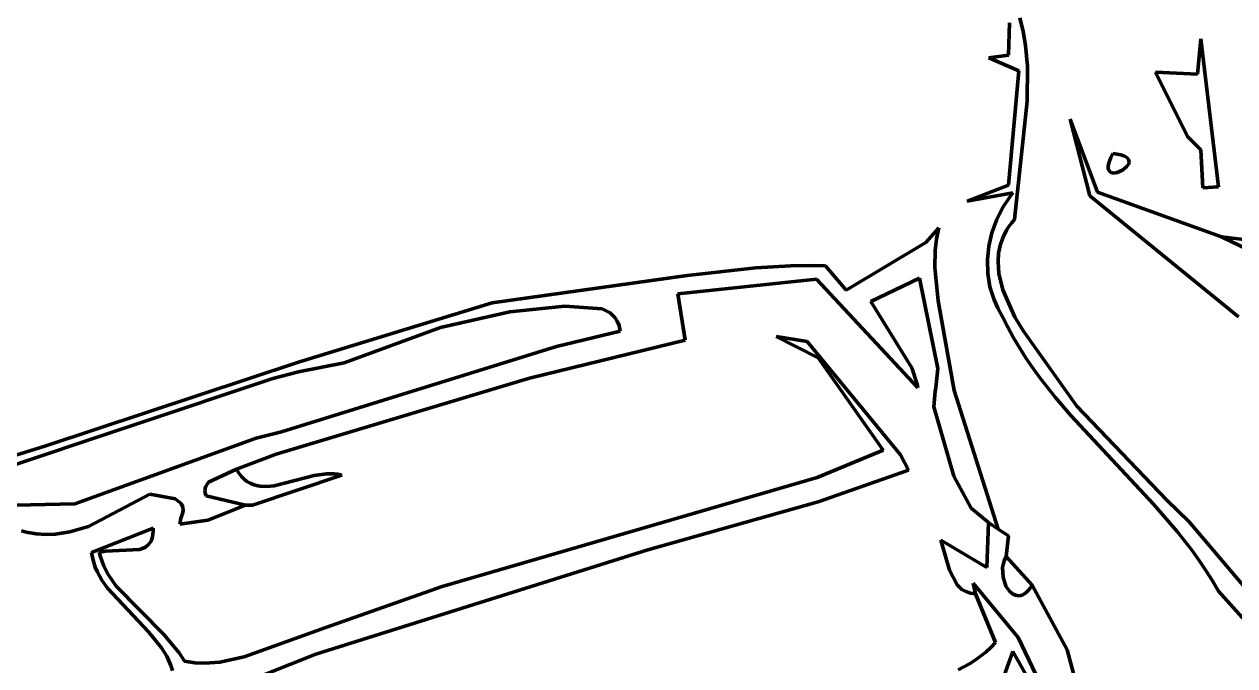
# Model space of a CAD drawing. Header units: millimetres. Extents: x 0 to 8.5, y 0 to 13.2.
# Drawn here: x 1.895 to 3.095, y 6.752 to 7.388 of the extents above; entities that cross this region are included whole.
import ezdxf

# ---------------------------------------------------------------- set-up
doc = ezdxf.new("R2010")
doc.units = ezdxf.units.MM
for name, color, linetype, lineweight in [('color#060606ff', 7, 'CONTINUOUS', 100), ('color#5c5c5cff', 7, 'CONTINUOUS', 100), ('color#aeaeaeff', 7, 'CONTINUOUS', 100), ('color#ffffffff', 7, 'CONTINUOUS', 100)]:
    doc.layers.add(name, color=color, linetype=linetype, lineweight=lineweight)

msp = doc.modelspace()

# ---------------------------------------------------------------- linework, layer by layer
at = {"layer": 'color#060606ff'}
for p, q in [((2.8823, 7.3946), (2.8855, 7.3808)), ((2.8711, 7.3576), (2.8718, 7.3894)), ((2.8855, 7.3808), (2.8878, 7.3671)), ((3.0585, 7.3386), (3.0615, 7.3738)), ((3.0615, 7.3738), (3.0792, 7.2268)), ((2.8878, 7.3671), (2.8897, 7.3464)), ((2.8516, 7.3548), (2.8711, 7.3576)), ((2.8812, 7.3419), (2.8516, 7.3548)), ((2.8897, 7.3464), (2.8895, 7.3119)), ((2.8711, 7.2285), (2.8812, 7.3419)), ((3.0485, 7.2768), (3.0168, 7.3405)), ((3.0168, 7.3405), (3.0585, 7.3386)), ((2.8895, 7.3119), (2.8769, 7.1944)), ((2.9515, 7.2179), (2.9321, 7.2939)), ((2.9321, 7.2939), (2.9591, 7.2217)), ((3.0617, 7.2636), (3.0485, 7.2768)), ((3.0638, 7.226), (3.0617, 7.2636)), ((2.83, 7.2127), (2.8711, 7.2285)), ((3.0792, 7.2268), (3.0638, 7.226)), ((2.8754, 7.2209), (2.83, 7.2127)), ((2.865, 7.2061), (2.8725, 7.2173)), ((2.8725, 7.2173), (2.8754, 7.2209)), ((3.0989, 7.0981), (2.9515, 7.2179)), ((2.9591, 7.2217), (3.082, 7.1772)), ((2.8589, 7.194), (2.865, 7.2061)), ((2.8544, 7.1812), (2.8589, 7.194)), ((2.8739, 7.191), (2.8712, 7.1875)), ((2.8769, 7.1944), (2.8739, 7.191)), ((2.7889, 7.1719), (2.802, 7.1864)), ((2.802, 7.1864), (2.7996, 7.175)), ((2.8514, 7.168), (2.8544, 7.1812)), ((2.8689, 7.1839), (2.8652, 7.1765)), ((2.8712, 7.1875), (2.8689, 7.1839)), ((2.7101, 7.1246), (2.7889, 7.1719)), ((2.7996, 7.175), (2.7982, 7.1638)), ((2.8501, 7.1545), (2.8514, 7.168)), ((2.8626, 7.1688), (2.8611, 7.161)), ((2.8652, 7.1765), (2.8626, 7.1688)), ((3.082, 7.1772), (3.166, 7.1371)), ((2.7982, 7.1638), (2.7978, 7.147)), ((2.8505, 7.1411), (2.8501, 7.1545)), ((2.8611, 7.161), (2.8606, 7.153)), ((2.5522, 7.139), (2.6205, 7.1467)), ((2.6205, 7.1467), (2.6549, 7.1486)), ((2.6549, 7.1486), (2.6779, 7.1488)), ((2.6779, 7.1488), (2.6894, 7.1486)), ((2.6894, 7.1486), (2.7101, 7.1246)), ((2.7978, 7.147), (2.8013, 7.1138)), ((2.8606, 7.153), (2.8615, 7.1409)), ((2.359, 7.112), (2.5522, 7.139)), ((2.6806, 7.1354), (2.5431, 7.121)), ((2.781, 7.0278), (2.6806, 7.1354)), ((2.7827, 7.1365), (2.7345, 7.1131)), ((2.8009, 7.0468), (2.7827, 7.1365)), ((2.8526, 7.1278), (2.8505, 7.1411)), ((2.8615, 7.1409), (2.8653, 7.1248)), ((2.5431, 7.121), (2.5504, 7.075)), ((2.8566, 7.1149), (2.8526, 7.1278)), ((2.8653, 7.1248), (2.8773, 7.0978)), ((2.168, 7.0534), (2.359, 7.112)), ((2.431, 7.1086), (2.3765, 7.1029)), ((2.468, 7.1059), (2.431, 7.1086)), ((2.7345, 7.1131), (2.775, 7.0474)), ((2.8013, 7.1138), (2.817, 7.0251)), ((2.8603, 7.1067), (2.8566, 7.1149)), ((2.8648, 7.0988), (2.8603, 7.1067)), ((2.3765, 7.1029), (2.3076, 7.0876)), ((2.4759, 7.102), (2.468, 7.1059)), ((2.4806, 7.0975), (2.4759, 7.102)), ((2.483, 7.0938), (2.4806, 7.0975)), ((2.8702, 7.0879), (2.8648, 7.0988)), ((2.8773, 7.0978), (2.8859, 7.0838)), ((2.3076, 7.0876), (2.2121, 7.0526)), ((2.4227, 7.0686), (2.4858, 7.084)), ((2.4848, 7.0893), (2.483, 7.0938)), ((2.4858, 7.084), (2.4848, 7.0893)), ((2.876, 7.0772), (2.8702, 7.0879)), ((2.8859, 7.0838), (2.9387, 7.0096)), ((2.5504, 7.075), (2.3961, 7.0373)), ((2.6406, 7.0784), (2.6714, 7.0737)), ((2.6822, 7.0573), (2.6406, 7.0784)), ((2.6714, 7.0737), (2.7638, 6.9611)), ((2.8821, 7.0669), (2.876, 7.0772)), ((2.15, 6.9842), (2.4227, 7.0686)), ((2.8886, 7.0568), (2.8821, 7.0669)), ((1.9154, 6.9698), (2.168, 7.0534)), ((2.2121, 7.0526), (2.1669, 7.0436)), ((2.7466, 6.9659), (2.6822, 7.0573)), ((2.775, 7.0474), (2.7804, 7.0313)), ((2.7988, 7.0276), (2.8009, 7.0468)), ((2.8953, 7.0469), (2.8886, 7.0568)), ((2.9023, 7.0372), (2.8953, 7.0469)), ((2.1414, 7.0369), (1.8043, 6.9243)), ((2.1669, 7.0436), (2.1414, 7.0369)), ((2.3961, 7.0373), (2.1448, 6.962)), ((2.9171, 7.0184), (2.9023, 7.0372)), ((2.7804, 7.0313), (2.781, 7.0278)), ((2.797, 7.0087), (2.7981, 7.0244)), ((2.7981, 7.0244), (2.7988, 7.0276)), ((2.817, 7.0251), (2.8608, 6.8877)), ((2.9326, 7.0002), (2.9171, 7.0184)), ((2.8169, 6.9401), (2.797, 7.0087)), ((3.0147, 6.9124), (2.9326, 7.0002)), ((2.9387, 7.0096), (3.028, 6.9163)), ((1.9453, 6.9126), (2.1249, 6.9777)), ((2.1249, 6.9777), (2.15, 6.9842)), ((1.8866, 6.9609), (1.9154, 6.9698)), ((2.1448, 6.962), (2.1055, 6.9471)), ((2.6812, 6.9387), (2.7466, 6.9659)), ((2.7638, 6.9611), (2.7718, 6.9462)), ((2.1055, 6.9471), (2.0777, 6.9341)), ((2.3094, 6.8306), (2.6812, 6.9387)), ((2.7718, 6.9462), (2.6821, 6.9145)), ((2.834, 6.9083), (2.8169, 6.9401)), ((2.0747, 6.9296), (2.0741, 6.9254)), ((2.0777, 6.9341), (2.0747, 6.9296)), ((2.0196, 6.9221), (1.9588, 6.8903)), ((2.0448, 6.9175), (2.0196, 6.9221)), ((2.0507, 6.9131), (2.0448, 6.9175)), ((2.0741, 6.9254), (2.0748, 6.9222)), ((2.0748, 6.9222), (2.0754, 6.9205)), ((2.0754, 6.9205), (2.1143, 6.9112)), ((2.6821, 6.9145), (2.5135, 6.8671)), ((3.028, 6.9163), (3.05, 6.8949)), ((1.8717, 6.9109), (1.9453, 6.9126)), ((2.0503, 6.8985), (2.052, 6.9026)), ((2.0524, 6.9093), (2.0507, 6.9131)), ((2.052, 6.9026), (2.0527, 6.9062)), ((2.0527, 6.9062), (2.0524, 6.9093)), ((2.1143, 6.9112), (2.0771, 6.8965)), ((2.851, 6.8942), (2.834, 6.9083)), ((3.0382, 6.8852), (3.0147, 6.9124)), ((1.9588, 6.8903), (1.9401, 6.8848)), ((2.0493, 6.8924), (2.0503, 6.8985)), ((2.0771, 6.8965), (2.0493, 6.8924)), ((2.8608, 6.8877), (2.851, 6.8942)), ((3.05, 6.8949), (3.1392, 6.7896)), ((1.8971, 6.8846), (1.8922, 6.8859)), ((1.9067, 6.8828), (1.8971, 6.8846)), ((1.9163, 6.8822), (1.9067, 6.8828)), ((1.9259, 6.8826), (1.9163, 6.8822)), ((1.9401, 6.8848), (1.9259, 6.8826)), ((1.9616, 6.8643), (2.0229, 6.8886)), ((2.0223, 6.88), (2.0216, 6.8777)), ((2.0227, 6.8826), (2.0223, 6.88)), ((2.0229, 6.8854), (2.0227, 6.8826)), ((2.0229, 6.8886), (2.0229, 6.8854)), ((3.0529, 6.8663), (3.0382, 6.8852)), ((2.0096, 6.8675), (1.9757, 6.8658)), ((2.0153, 6.8698), (2.0096, 6.8675)), ((2.0184, 6.8723), (2.0153, 6.8698)), ((2.0208, 6.8757), (2.0184, 6.8723)), ((2.0216, 6.8777), (2.0208, 6.8757)), ((2.5135, 6.8671), (2.184, 6.7637)), ((3.0599, 6.8565), (3.0529, 6.8663)), ((1.9626, 6.8594), (1.9616, 6.8643)), ((1.9639, 6.8546), (1.9626, 6.8594)), ((1.9655, 6.85), (1.9639, 6.8546)), ((1.9757, 6.8658), (1.9693, 6.8648)), ((1.9693, 6.8648), (1.9706, 6.86)), ((1.9706, 6.86), (1.974, 6.851)), ((3.0666, 6.8466), (3.0599, 6.8565)), ((1.9674, 6.8456), (1.9655, 6.85)), ((1.972, 6.8371), (1.9674, 6.8456)), ((1.974, 6.851), (1.9783, 6.8425)), ((1.9783, 6.8425), (1.9861, 6.8309)), ((3.0731, 6.8364), (3.0666, 6.8466)), ((1.9775, 6.8292), (1.972, 6.8371)), ((1.9861, 6.8309), (2.0334, 6.7831)), ((2.1932, 6.7899), (2.3094, 6.8306)), ((2.8358, 6.8341), (2.8807, 6.7801)), ((2.8383, 6.8236), (2.8358, 6.8341)), ((3.0792, 6.826), (3.0731, 6.8364)), ((2.0186, 6.7855), (1.9775, 6.8292)), ((2.8582, 6.7751), (2.8383, 6.8236)), ((3.1419, 6.7561), (3.0792, 6.826)), ((2.0311, 6.7699), (2.0186, 6.7855)), ((2.0334, 6.7831), (2.0488, 6.7648)), ((2.1131, 6.7609), (2.1932, 6.7899)), ((2.0363, 6.7615), (2.0311, 6.7699)), ((2.8484, 6.7657), (2.8534, 6.7702)), ((2.8534, 6.7702), (2.8582, 6.7751)), ((2.8807, 6.7801), (2.9194, 6.6992)), ((2.0405, 6.7524), (2.0363, 6.7615)), ((2.0488, 6.7648), (2.0539, 6.7567)), ((2.089, 6.7557), (2.1131, 6.7609)), ((2.184, 6.7637), (2.1327, 6.743)), ((2.8379, 6.7577), (2.8432, 6.7616)), ((2.8432, 6.7616), (2.8484, 6.7657)), ((2.8754, 6.7662), (2.8637, 6.7342)), ((2.9186, 6.6903), (2.8754, 6.7662)), ((2.0422, 6.7476), (2.0405, 6.7524)), ((2.0539, 6.7567), (2.0641, 6.7552)), ((2.0641, 6.7552), (2.0742, 6.7547)), ((2.0742, 6.7547), (2.089, 6.7557)), ((2.821, 6.748), (2.8324, 6.7542)), ((2.8324, 6.7542), (2.8379, 6.7577))]:
    msp.add_line(p, q, dxfattribs=at)
at = {"layer": 'color#5c5c5cff'}
for p, q in [((2.8649, 6.8494), (2.8665, 6.8563)), ((2.8665, 6.8563), (2.8685, 6.8605)), ((2.8685, 6.8605), (2.8944, 6.8319)), ((2.8655, 6.8399), (2.8649, 6.8494)), ((2.8684, 6.8311), (2.8655, 6.8399)), ((2.872, 6.826), (2.8684, 6.8311)), ((2.8944, 6.8319), (2.8925, 6.8292)), ((2.8748, 6.8235), (2.872, 6.826)), ((2.878, 6.822), (2.8748, 6.8235)), ((2.8797, 6.8217), (2.878, 6.822)), ((2.8814, 6.8216), (2.8797, 6.8217)), ((2.8832, 6.8219), (2.8814, 6.8216)), ((2.885, 6.8226), (2.8832, 6.8219)), ((2.8869, 6.8236), (2.885, 6.8226)), ((2.8887, 6.8251), (2.8869, 6.8236)), ((2.8906, 6.8269), (2.8887, 6.8251)), ((2.8925, 6.8292), (2.8906, 6.8269))]:
    msp.add_line(p, q, dxfattribs=at)
at = {"layer": 'color#aeaeaeff'}
for p, q in [((2.9702, 7.2495), (2.971, 7.2525)), ((2.971, 7.2525), (2.9724, 7.2559)), ((2.9724, 7.2559), (2.9744, 7.2599)), ((2.9744, 7.2599), (2.9788, 7.2594)), ((2.9788, 7.2594), (2.9823, 7.2586)), ((2.9823, 7.2586), (2.9852, 7.2577)), ((2.9852, 7.2577), (2.9873, 7.2566)), ((2.9873, 7.2566), (2.9889, 7.2554)), ((2.9889, 7.2554), (2.9899, 7.2541)), ((2.9899, 7.2541), (2.9904, 7.2527)), ((2.9905, 7.2513), (2.9901, 7.2498)), ((2.9904, 7.2527), (2.9905, 7.2513)), ((2.9698, 7.247), (2.9702, 7.2495)), ((2.9698, 7.245), (2.9698, 7.247)), ((2.9703, 7.2434), (2.9698, 7.245)), ((2.9711, 7.2422), (2.9703, 7.2434)), ((2.9722, 7.2413), (2.9711, 7.2422)), ((2.9736, 7.2408), (2.9722, 7.2413)), ((2.9751, 7.2406), (2.9736, 7.2408)), ((2.9786, 7.2411), (2.9751, 7.2406)), ((2.984, 7.2434), (2.9786, 7.2411)), ((2.9884, 7.247), (2.984, 7.2434)), ((2.9901, 7.2498), (2.9884, 7.247)), ((3.166, 7.1371), (3.082, 7.1772)), ((3.082, 7.1772), (3.1097, 7.174)), ((2.0777, 6.9341), (2.1055, 6.9471)), ((2.1055, 6.9471), (2.1079, 6.9432)), ((2.1079, 6.9432), (2.1104, 6.9399)), ((2.1104, 6.9399), (2.1131, 6.9371)), ((2.2098, 6.9412), (2.1213, 6.9114)), ((2.143, 6.9305), (2.1826, 6.9406)), ((2.1826, 6.9406), (2.1946, 6.9423)), ((2.1946, 6.9423), (2.2023, 6.9424)), ((2.2023, 6.9424), (2.2061, 6.942)), ((2.2061, 6.942), (2.2098, 6.9412)), ((2.0741, 6.9254), (2.0747, 6.9296)), ((2.0747, 6.9296), (2.0777, 6.9341)), ((2.1131, 6.9371), (2.1159, 6.9349)), ((2.1159, 6.9349), (2.1189, 6.9331)), ((2.1189, 6.9331), (2.122, 6.9317)), ((2.122, 6.9317), (2.1253, 6.9307)), ((2.1253, 6.9307), (2.1286, 6.9301)), ((2.1286, 6.9301), (2.1356, 6.9298)), ((2.1356, 6.9298), (2.143, 6.9305)), ((2.0748, 6.9222), (2.0741, 6.9254)), ((2.0754, 6.9205), (2.0748, 6.9222)), ((2.1143, 6.9112), (2.0754, 6.9205)), ((2.1213, 6.9114), (2.1143, 6.9112)), ((2.8494, 6.8494), (2.851, 6.8942)), ((2.851, 6.8942), (2.8608, 6.8877)), ((2.8608, 6.8877), (2.8708, 6.8809)), ((2.8708, 6.8809), (2.8685, 6.8605)), ((2.8126, 6.847), (2.8039, 6.8767)), ((2.8039, 6.8767), (2.8494, 6.8494)), ((2.8665, 6.8563), (2.8649, 6.8494)), ((2.8685, 6.8605), (2.8665, 6.8563)), ((2.8201, 6.8324), (2.8126, 6.847)), ((2.8649, 6.8494), (2.8655, 6.8399)), ((2.8248, 6.8279), (2.8201, 6.8324)), ((2.8807, 6.7801), (2.8358, 6.8341)), ((2.8358, 6.8341), (2.8383, 6.8236)), ((2.8655, 6.8399), (2.8684, 6.8311)), ((2.8684, 6.8311), (2.872, 6.826)), ((2.8925, 6.8292), (2.8944, 6.8319)), ((2.8944, 6.8319), (2.929, 6.768)), ((2.8287, 6.8257), (2.8248, 6.8279)), ((2.8332, 6.8242), (2.8287, 6.8257)), ((2.8383, 6.8236), (2.8332, 6.8242)), ((2.872, 6.826), (2.8748, 6.8235)), ((2.8748, 6.8235), (2.878, 6.822)), ((2.878, 6.822), (2.8797, 6.8217)), ((2.8797, 6.8217), (2.8814, 6.8216)), ((2.8814, 6.8216), (2.8832, 6.8219)), ((2.8832, 6.8219), (2.885, 6.8226)), ((2.885, 6.8226), (2.8869, 6.8236)), ((2.8869, 6.8236), (2.8887, 6.8251)), ((2.8887, 6.8251), (2.8906, 6.8269)), ((2.8906, 6.8269), (2.8925, 6.8292)), ((2.9194, 6.6992), (2.8807, 6.7801)), ((2.929, 6.768), (2.9391, 6.7308))]:
    msp.add_line(p, q, dxfattribs=at)
at = {"layer": 'color#ffffffff'}
for p, q in [((2.8855, 7.3808), (2.8823, 7.3946)), ((2.8718, 7.3894), (2.8711, 7.3576)), ((2.8878, 7.3671), (2.8855, 7.3808)), ((3.0615, 7.3738), (3.0585, 7.3386)), ((3.0792, 7.2268), (3.0615, 7.3738)), ((2.8897, 7.3464), (2.8878, 7.3671)), ((2.8711, 7.3576), (2.8516, 7.3548)), ((2.8516, 7.3548), (2.8812, 7.3419)), ((2.8895, 7.3119), (2.8897, 7.3464)), ((2.8812, 7.3419), (2.8711, 7.2285)), ((3.0585, 7.3386), (3.0168, 7.3405)), ((3.0168, 7.3405), (3.0485, 7.2768)), ((2.8769, 7.1944), (2.8895, 7.3119)), ((2.9591, 7.2217), (2.9321, 7.2939)), ((2.9321, 7.2939), (2.9515, 7.2179)), ((3.0485, 7.2768), (3.0617, 7.2636)), ((3.0617, 7.2636), (3.0638, 7.226)), ((2.971, 7.2525), (2.9702, 7.2495)), ((2.9724, 7.2559), (2.971, 7.2525)), ((2.9744, 7.2599), (2.9724, 7.2559)), ((2.9788, 7.2594), (2.9744, 7.2599)), ((2.9823, 7.2586), (2.9788, 7.2594)), ((2.9852, 7.2577), (2.9823, 7.2586)), ((2.9873, 7.2566), (2.9852, 7.2577)), ((2.9889, 7.2554), (2.9873, 7.2566)), ((2.9899, 7.2541), (2.9889, 7.2554)), ((2.9904, 7.2527), (2.9899, 7.2541)), ((2.9901, 7.2498), (2.9905, 7.2513)), ((2.9905, 7.2513), (2.9904, 7.2527)), ((2.9702, 7.2495), (2.9698, 7.247)), ((2.9698, 7.247), (2.9698, 7.245)), ((2.9698, 7.245), (2.9703, 7.2434)), ((2.9703, 7.2434), (2.9711, 7.2422)), ((2.9711, 7.2422), (2.9722, 7.2413)), ((2.9722, 7.2413), (2.9736, 7.2408)), ((2.9736, 7.2408), (2.9751, 7.2406)), ((2.9751, 7.2406), (2.9786, 7.2411)), ((2.9786, 7.2411), (2.984, 7.2434)), ((2.984, 7.2434), (2.9884, 7.247)), ((2.9884, 7.247), (2.9901, 7.2498)), ((2.8711, 7.2285), (2.83, 7.2127)), ((3.0638, 7.226), (3.0792, 7.2268)), ((2.83, 7.2127), (2.8754, 7.2209)), ((2.8725, 7.2173), (2.865, 7.2061)), ((2.8754, 7.2209), (2.8725, 7.2173)), ((2.9515, 7.2179), (3.0989, 7.0981)), ((3.082, 7.1772), (2.9591, 7.2217)), ((2.865, 7.2061), (2.8589, 7.194)), ((2.8589, 7.194), (2.8544, 7.1812)), ((2.8712, 7.1875), (2.8739, 7.191)), ((2.8739, 7.191), (2.8769, 7.1944)), ((2.802, 7.1864), (2.7889, 7.1719)), ((2.7996, 7.175), (2.802, 7.1864)), ((2.8544, 7.1812), (2.8514, 7.168)), ((2.8652, 7.1765), (2.8689, 7.1839)), ((2.8689, 7.1839), (2.8712, 7.1875)), ((2.7889, 7.1719), (2.7101, 7.1246)), ((2.7982, 7.1638), (2.7996, 7.175)), ((2.8514, 7.168), (2.8501, 7.1545)), ((2.8611, 7.161), (2.8626, 7.1688)), ((2.8626, 7.1688), (2.8652, 7.1765)), ((3.1097, 7.174), (3.082, 7.1772)), ((2.7978, 7.147), (2.7982, 7.1638)), ((2.8501, 7.1545), (2.8505, 7.1411)), ((2.8606, 7.153), (2.8611, 7.161)), ((2.6205, 7.1467), (2.5522, 7.139)), ((2.6549, 7.1486), (2.6205, 7.1467)), ((2.6779, 7.1488), (2.6549, 7.1486)), ((2.6894, 7.1486), (2.6779, 7.1488)), ((2.7101, 7.1246), (2.6894, 7.1486)), ((2.8013, 7.1138), (2.7978, 7.147)), ((2.8615, 7.1409), (2.8606, 7.153)), ((2.5522, 7.139), (2.359, 7.112)), ((2.5431, 7.121), (2.6806, 7.1354)), ((2.6806, 7.1354), (2.781, 7.0278)), ((2.7345, 7.1131), (2.7827, 7.1365)), ((2.7827, 7.1365), (2.8009, 7.0468)), ((2.8505, 7.1411), (2.8526, 7.1278)), ((2.8653, 7.1248), (2.8615, 7.1409)), ((2.5504, 7.075), (2.5431, 7.121)), ((2.8526, 7.1278), (2.8566, 7.1149)), ((2.8773, 7.0978), (2.8653, 7.1248)), ((2.359, 7.112), (2.168, 7.0534)), ((2.3765, 7.1029), (2.431, 7.1086)), ((2.431, 7.1086), (2.468, 7.1059)), ((2.775, 7.0474), (2.7345, 7.1131)), ((2.817, 7.0251), (2.8013, 7.1138)), ((2.8566, 7.1149), (2.8603, 7.1067)), ((2.8603, 7.1067), (2.8648, 7.0988)), ((2.3076, 7.0876), (2.3765, 7.1029)), ((2.468, 7.1059), (2.4759, 7.102)), ((2.4759, 7.102), (2.4806, 7.0975)), ((2.4806, 7.0975), (2.483, 7.0938)), ((2.8648, 7.0988), (2.8702, 7.0879)), ((2.8859, 7.0838), (2.8773, 7.0978)), ((2.2121, 7.0526), (2.3076, 7.0876)), ((2.4858, 7.084), (2.4227, 7.0686)), ((2.483, 7.0938), (2.4848, 7.0893)), ((2.4848, 7.0893), (2.4858, 7.084)), ((2.8702, 7.0879), (2.876, 7.0772)), ((2.9387, 7.0096), (2.8859, 7.0838)), ((2.3961, 7.0373), (2.5504, 7.075)), ((2.6406, 7.0784), (2.6822, 7.0573)), ((2.6714, 7.0737), (2.6406, 7.0784)), ((2.7638, 6.9611), (2.6714, 7.0737)), ((2.876, 7.0772), (2.8821, 7.0669)), ((2.4227, 7.0686), (2.15, 6.9842)), ((2.8821, 7.0669), (2.8886, 7.0568)), ((2.168, 7.0534), (1.9154, 6.9698)), ((2.1669, 7.0436), (2.2121, 7.0526)), ((2.6822, 7.0573), (2.7466, 6.9659)), ((2.7804, 7.0313), (2.775, 7.0474)), ((2.8009, 7.0468), (2.7988, 7.0276)), ((2.8886, 7.0568), (2.8953, 7.0469)), ((2.8953, 7.0469), (2.9023, 7.0372)), ((1.8043, 6.9243), (2.1414, 7.0369)), ((2.1414, 7.0369), (2.1669, 7.0436)), ((2.1448, 6.962), (2.3961, 7.0373)), ((2.9023, 7.0372), (2.9171, 7.0184)), ((2.781, 7.0278), (2.7804, 7.0313)), ((2.7981, 7.0244), (2.797, 7.0087)), ((2.7988, 7.0276), (2.7981, 7.0244)), ((2.8608, 6.8877), (2.817, 7.0251)), ((2.9171, 7.0184), (2.9326, 7.0002)), ((2.797, 7.0087), (2.8169, 6.9401)), ((2.9326, 7.0002), (3.0147, 6.9124)), ((3.028, 6.9163), (2.9387, 7.0096)), ((2.1249, 6.9777), (1.9453, 6.9126)), ((2.15, 6.9842), (2.1249, 6.9777)), ((1.9154, 6.9698), (1.8866, 6.9609)), ((2.1055, 6.9471), (2.1448, 6.962)), ((2.7466, 6.9659), (2.6812, 6.9387)), ((2.7718, 6.9462), (2.7638, 6.9611)), ((2.1079, 6.9432), (2.1055, 6.9471)), ((2.1104, 6.9399), (2.1079, 6.9432)), ((2.1131, 6.9371), (2.1104, 6.9399)), ((2.1213, 6.9114), (2.2098, 6.9412)), ((2.1826, 6.9406), (2.143, 6.9305)), ((2.1946, 6.9423), (2.1826, 6.9406)), ((2.2023, 6.9424), (2.1946, 6.9423)), ((2.2061, 6.942), (2.2023, 6.9424)), ((2.2098, 6.9412), (2.2061, 6.942)), ((2.6812, 6.9387), (2.3094, 6.8306)), ((2.6821, 6.9145), (2.7718, 6.9462)), ((2.8169, 6.9401), (2.834, 6.9083)), ((2.1159, 6.9349), (2.1131, 6.9371)), ((2.1189, 6.9331), (2.1159, 6.9349)), ((2.122, 6.9317), (2.1189, 6.9331)), ((2.1253, 6.9307), (2.122, 6.9317)), ((2.1286, 6.9301), (2.1253, 6.9307)), ((2.1356, 6.9298), (2.1286, 6.9301)), ((2.143, 6.9305), (2.1356, 6.9298)), ((1.9588, 6.8903), (2.0196, 6.9221)), ((2.0196, 6.9221), (2.0448, 6.9175)), ((2.0448, 6.9175), (2.0507, 6.9131)), ((2.5135, 6.8671), (2.6821, 6.9145)), ((3.05, 6.8949), (3.028, 6.9163)), ((1.9453, 6.9126), (1.8717, 6.9109)), ((2.052, 6.9026), (2.0503, 6.8985)), ((2.0507, 6.9131), (2.0524, 6.9093)), ((2.0527, 6.9062), (2.052, 6.9026)), ((2.0524, 6.9093), (2.0527, 6.9062)), ((2.0771, 6.8965), (2.1143, 6.9112)), ((2.1143, 6.9112), (2.1213, 6.9114)), ((2.834, 6.9083), (2.851, 6.8942)), ((3.0147, 6.9124), (3.0382, 6.8852)), ((1.9401, 6.8848), (1.9588, 6.8903)), ((2.0503, 6.8985), (2.0493, 6.8924)), ((2.0493, 6.8924), (2.0771, 6.8965)), ((2.851, 6.8942), (2.8494, 6.8494)), ((3.1392, 6.7896), (3.05, 6.8949)), ((1.8922, 6.8859), (1.8971, 6.8846)), ((1.8971, 6.8846), (1.9067, 6.8828)), ((1.9067, 6.8828), (1.9163, 6.8822)), ((1.9163, 6.8822), (1.9259, 6.8826)), ((1.9259, 6.8826), (1.9401, 6.8848)), ((2.0229, 6.8886), (1.9616, 6.8643)), ((2.0216, 6.8777), (2.0223, 6.88)), ((2.0223, 6.88), (2.0227, 6.8826)), ((2.0227, 6.8826), (2.0229, 6.8854)), ((2.0229, 6.8854), (2.0229, 6.8886)), ((2.8708, 6.8809), (2.8608, 6.8877)), ((2.8685, 6.8605), (2.8708, 6.8809)), ((3.0382, 6.8852), (3.0529, 6.8663)), ((1.9757, 6.8658), (2.0096, 6.8675)), ((2.0096, 6.8675), (2.0153, 6.8698)), ((2.0153, 6.8698), (2.0184, 6.8723)), ((2.0184, 6.8723), (2.0208, 6.8757)), ((2.0208, 6.8757), (2.0216, 6.8777)), ((2.184, 6.7637), (2.5135, 6.8671)), ((2.8494, 6.8494), (2.8039, 6.8767)), ((2.8039, 6.8767), (2.8126, 6.847)), ((3.0529, 6.8663), (3.0599, 6.8565)), ((1.9616, 6.8643), (1.9626, 6.8594)), ((1.9626, 6.8594), (1.9639, 6.8546)), ((1.9639, 6.8546), (1.9655, 6.85)), ((1.9693, 6.8648), (1.9757, 6.8658)), ((1.9706, 6.86), (1.9693, 6.8648)), ((1.974, 6.851), (1.9706, 6.86)), ((2.8944, 6.8319), (2.8685, 6.8605)), ((3.0599, 6.8565), (3.0666, 6.8466)), ((1.9655, 6.85), (1.9674, 6.8456)), ((1.9674, 6.8456), (1.972, 6.8371)), ((1.9783, 6.8425), (1.974, 6.851)), ((1.9861, 6.8309), (1.9783, 6.8425)), ((2.8126, 6.847), (2.8201, 6.8324)), ((3.0666, 6.8466), (3.0731, 6.8364)), ((1.972, 6.8371), (1.9775, 6.8292)), ((2.0334, 6.7831), (1.9861, 6.8309)), ((2.3094, 6.8306), (2.1932, 6.7899)), ((2.8201, 6.8324), (2.8248, 6.8279)), ((2.929, 6.768), (2.8944, 6.8319)), ((3.0731, 6.8364), (3.0792, 6.826)), ((1.9775, 6.8292), (2.0186, 6.7855)), ((2.8248, 6.8279), (2.8287, 6.8257)), ((2.8287, 6.8257), (2.8332, 6.8242)), ((2.8332, 6.8242), (2.8383, 6.8236)), ((2.8383, 6.8236), (2.8582, 6.7751)), ((3.0792, 6.826), (3.1419, 6.7561)), ((2.0186, 6.7855), (2.0311, 6.7699)), ((2.0488, 6.7648), (2.0334, 6.7831)), ((2.1932, 6.7899), (2.1131, 6.7609)), ((2.0311, 6.7699), (2.0363, 6.7615)), ((2.8534, 6.7702), (2.8484, 6.7657)), ((2.8582, 6.7751), (2.8534, 6.7702)), ((2.0363, 6.7615), (2.0405, 6.7524)), ((2.0539, 6.7567), (2.0488, 6.7648)), ((2.1131, 6.7609), (2.089, 6.7557)), ((2.1327, 6.743), (2.184, 6.7637)), ((2.8432, 6.7616), (2.8379, 6.7577)), ((2.8484, 6.7657), (2.8432, 6.7616)), ((2.8637, 6.7342), (2.8754, 6.7662)), ((2.8754, 6.7662), (2.9186, 6.6903)), ((2.9391, 6.7308), (2.929, 6.768)), ((2.0405, 6.7524), (2.0422, 6.7476)), ((2.0641, 6.7552), (2.0539, 6.7567)), ((2.0742, 6.7547), (2.0641, 6.7552)), ((2.089, 6.7557), (2.0742, 6.7547)), ((2.8324, 6.7542), (2.821, 6.748)), ((2.8379, 6.7577), (2.8324, 6.7542))]:
    msp.add_line(p, q, dxfattribs=at)

doc.saveas('drawing.dxf')
